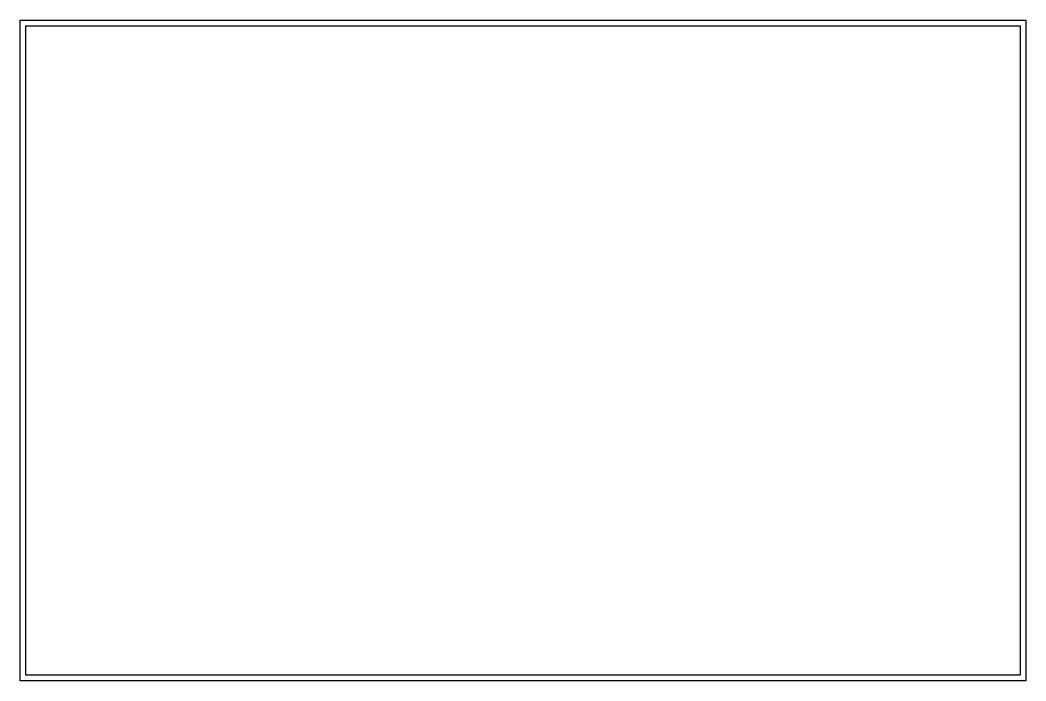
# Paper-space layout 'Layout1' of a CAD drawing. Header units: feet, sheet in inches. Extents: x 0.5 to 35.5, y 0.5 to 23.5.
import ezdxf

# ---------------------------------------------------------------- set-up
doc = ezdxf.new("R2010")
doc.units = ezdxf.units.FT
doc.header["$MEASUREMENT"] = 0
doc.layers.add('R-Row-Ldr', color=3, linetype='Continuous', lineweight=5)
doc.layers.add('V-ANNO-NOTE-', color=1, linetype='Continuous', lineweight=25)

psp = doc.layouts.get("Layout1")

# ---------------------------------------------------------------- linework, layer by layer
at = {"layer": 'V-ANNO-NOTE-'}
for points in [[(0.5, 23.5), (35.5, 23.5), (35.5, 0.5), (0.5, 0.5)], [(0.7, 23.3), (35.3, 23.3), (35.3, 0.7), (0.7, 0.7)]]:
    psp.add_lwpolyline(points, close=True, dxfattribs=at)

# ---------------------------------------------------------------- viewports
at = {"layer": 'R-Row-Ldr', "view_target_point": (6422354.228, 1887954.408)}
psp.add_viewport(center=(18, 12), size=(34.6, 22.6), view_center_point=(-559.84, 540.624), view_height=2260.00034, dxfattribs=at)

doc.saveas('drawing.dxf')
